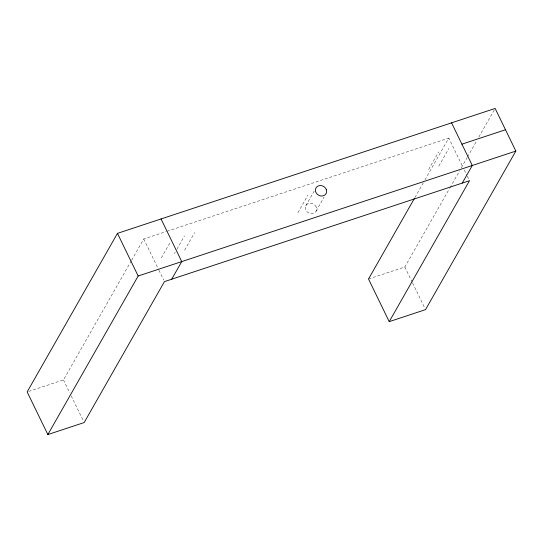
<?xml version="1.0" encoding="UTF-8"?>
<svg xmlns="http://www.w3.org/2000/svg" width="543" height="543" viewBox="0 0 543 543"><rect width="100%" height="100%" fill="white"/><g stroke="black" fill="none" stroke-linecap="round" stroke-linejoin="round"><path stroke-width="0.41" stroke-dasharray="2.71 2.04" d="M28.731 391.401L63.463 379.91L131.202 260.993M131.623 260.26L143.746 238.974L166.28 231.522M161.359 257.891L170.563 241.744M174.439 253.567L175.274 252.101M176.943 249.162L184.471 235.947M184.606 250.201L194.638 232.587M297.91 212.72L307.942 195.107M305.818 205.749L314.187 191.068M316.141 211.044L324.083 197.095M428.644 169.477L438.676 151.857M414.927 197.523L423.289 182.842M424.959 179.909L448.796 138.065L462.846 167M438.812 166.11L448.844 148.497M368.514 279.007L404.827 266.993L449.57 188.448M449.991 187.715L459.602 170.828M461.279 167.896L467.129 157.619M467.55 156.886L476.747 140.732M478.838 137.067L494.306 109.903M167.088 231.25L448.796 138.065M464.326 170.047L466.912 175.375M467.279 176.136L469.498 180.704M404.827 266.993L412.225 282.217M412.592 282.984L424.796 308.105M143.746 238.974L158.536 269.43M158.902 270.19L163.714 280.093M63.463 379.91L69.748 392.854M71.228 395.901L83.432 421.029M316.223 207.066L315.51 205.797A5.803 5.057 29.7 0 0 308.254 203.537A5.803 5.057 29.7 0 0 305.743 209.734L306.456 211.003A5.803 5.057 29.7 0 0 313.705 213.256A5.803 5.057 29.7 0 0 316.223 207.066"/><path stroke-width="0.81" d="M389.216 321.646L425.536 309.632L515.85 151.076L495.148 108.437L117.464 233.368L27.15 391.924L47.852 434.563L84.172 422.549L164.448 281.613L469.498 180.704L389.216 321.646L368.514 279.007L414.506 198.256M47.852 434.563L138.173 276.007L515.85 151.076M171.717 279.211L181.749 261.59L161.047 218.958M462.236 183.106L472.274 165.493L451.566 122.854M461.917 144.173L505.499 129.757M117.464 233.368L138.173 276.007M326.255 189.446L325.542 188.177A5.803 5.057 29.7 0 0 318.293 185.923A5.803 5.057 29.7 0 0 315.775 192.113L316.488 193.383A5.803 5.057 29.7 0 0 323.743 195.643A5.803 5.057 29.7 0 0 326.255 189.446"/></g></svg>
